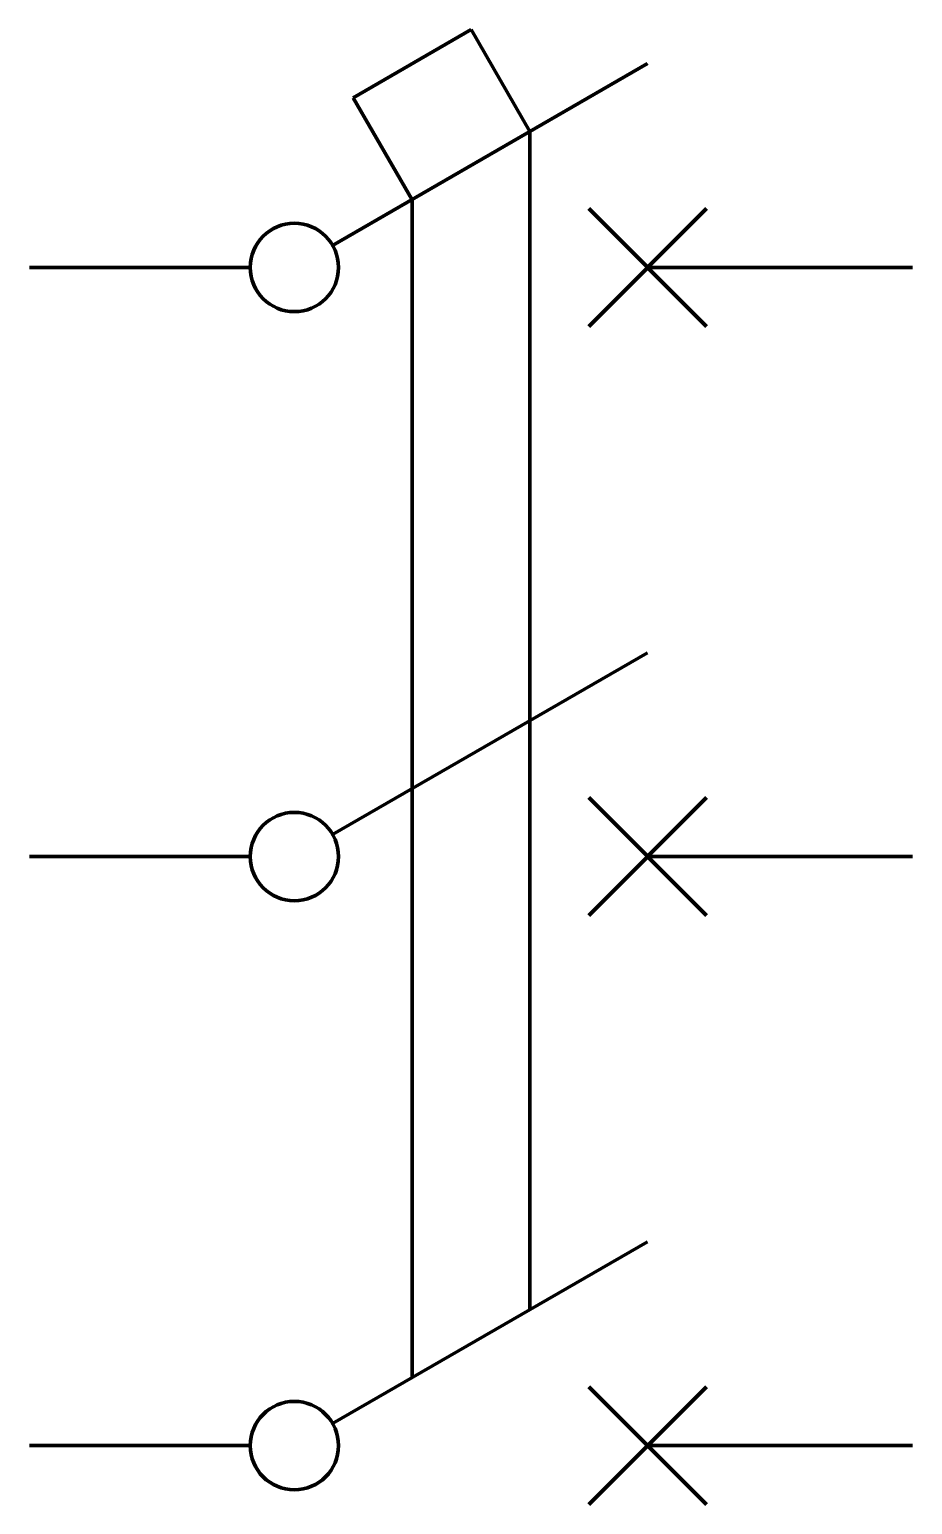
# Model space of a CAD drawing. Header units: millimetres. Extents: x 0 to 15, y -21 to 4.
import ezdxf

# ---------------------------------------------------------------- set-up
doc = ezdxf.new("R2010")
doc.units = ezdxf.units.MM
doc.layers.get('0').update_dxf_attribs({"linetype": 'CONTINUOUS', "lineweight": 0})

msp = doc.modelspace()

# ---------------------------------------------------------------- linework, layer by layer
at = {"color": 7, "linetype": 'CONTINUOUS', "lineweight": 70}
for p, q in [((5.5, 2.88), (7.5, 4.04)), ((8.5, 2.31), (7.5, 4.04)), ((5.15, 0.375), (10.5, 3.46)), ((6.5, 1.15), (5.5, 2.88)), ((8.5, 2.31), (8.5, -17.693)), ((6.5, 1.15), (6.5, -18.847)), ((9.5, 1), (11.5, -1)), ((11.5, 1), (9.5, -1)), ((3.75, 0), (0, 0)), ((15, 0), (10.5, 0)), ((5.15, -9.625), (10.5, -6.54)), ((9.5, -9), (11.5, -11)), ((11.5, -9), (9.5, -11)), ((3.75, -10), (0, -10)), ((15, -10), (10.5, -10)), ((5.15, -19.625), (10.5, -16.54)), ((9.5, -19), (11.5, -21)), ((11.5, -19), (9.5, -21)), ((3.75, -20), (0, -20)), ((15, -20), (10.5, -20))]:
    msp.add_line(p, q, dxfattribs=at)
for centre in [(4.5, 0), (4.5, -10), (4.5, -20)]:
    msp.add_circle(centre, 0.75, dxfattribs=at)

doc.saveas('drawing.dxf')
